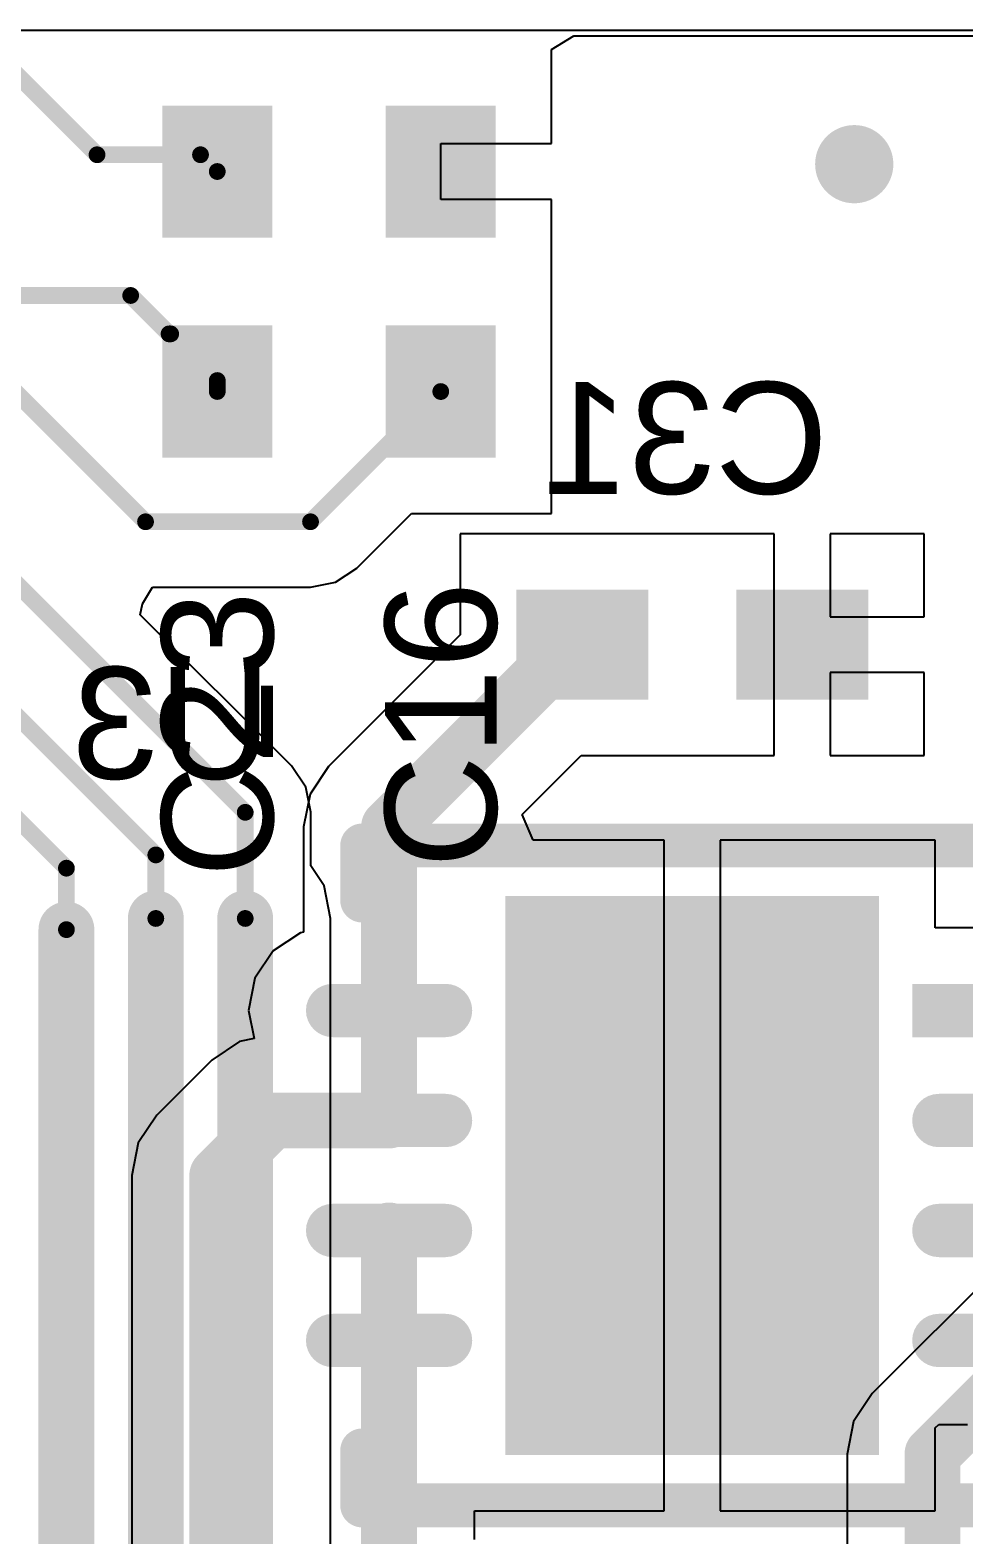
# Model space of a CAD drawing. Header units: millimetres. Extents: x -0.01 to 1.18, y 0.02 to 2.01.
# Drawn here: x 0.7465 to 0.9136, y 0.7607 to 1.03 of the extents above; entities that cross this region are included whole.
import ezdxf

# ---------------------------------------------------------------- set-up
doc = ezdxf.new("R2010")
doc.units = ezdxf.units.MM
doc.header["$MEASUREMENT"] = 0
for name, color, linetype in [('BottomLayer', 5, 'Continuous'), ('BottomOverlay', 54, 'Continuous'), ('BottomPaste', 16, 'Continuous'), ('BottomSolder', 6, 'Continuous'), ('TopLayer', 1, 'Continuous'), ('TopOverlay', 2, 'Continuous'), ('TopPaste', 8, 'Continuous'), ('ViaHoleLayer', 16, 'Continuous')]:
    doc.layers.add(name, color=color, linetype=linetype)
doc.styles.add('Arial', font='arial.ttf', dxfattribs={"height": 0.2})

# ---------------------------------------------------------------- blocks, each defined once
blk = doc.blocks.new('FP_CP_8_21_IPC_C_B_8')
at = {"layer": 'BottomLayer'}
for points in [[(-0.03346, 0.05), (0.03346, 0.05), (0.03346, -0.05), (-0.03346, -0.05)], [(-0.06914, -0.02475), (-0.03937, -0.02475), (-0.03937, -0.0343), (-0.06914, -0.0343)]]:
    blk.add_hatch(color=5, dxfattribs=at).paths.add_polyline_path(points)
h = blk.add_hatch(color=5, dxfattribs=at)
edge = h.paths.add_edge_path()
edge.add_arc((-0.06436, 0.02953), 0.00477, 90, 270)
edge.add_line((-0.06436, 0.02475), (-0.04414, 0.02475))
edge.add_arc((-0.04414, 0.02953), 0.00477, 270, 450)
edge.add_line((-0.04414, 0.0343), (-0.06436, 0.0343))
h = blk.add_hatch(color=5, dxfattribs=at)
edge = h.paths.add_edge_path()
edge.add_arc((0.04414, 0.02953), 0.00477, 90, 270)
edge.add_line((0.04414, 0.02475), (0.06436, 0.02475))
edge.add_arc((0.06436, 0.02953), 0.00477, 270, 450)
edge.add_line((0.06436, 0.0343), (0.04414, 0.0343))
h = blk.add_hatch(color=5, dxfattribs=at)
edge = h.paths.add_edge_path()
edge.add_arc((-0.06436, 0.00984), 0.00477, 90, 270)
edge.add_line((-0.06436, 0.00507), (-0.04414, 0.00507))
edge.add_arc((-0.04414, 0.00984), 0.00477, 270, 450)
edge.add_line((-0.04414, 0.01462), (-0.06436, 0.01462))
h = blk.add_hatch(color=5, dxfattribs=at)
edge = h.paths.add_edge_path()
edge.add_arc((0.04414, 0.00984), 0.00477, 90, 270)
edge.add_line((0.04414, 0.00507), (0.06436, 0.00507))
edge.add_arc((0.06436, 0.00984), 0.00477, 270, 450)
edge.add_line((0.06436, 0.01462), (0.04414, 0.01462))
h = blk.add_hatch(color=5, dxfattribs=at)
edge = h.paths.add_edge_path()
edge.add_arc((-0.06436, -0.00984), 0.00477, 90, 270)
edge.add_line((-0.06436, -0.01462), (-0.04414, -0.01462))
edge.add_arc((-0.04414, -0.00984), 0.00477, 270, 450)
edge.add_line((-0.04414, -0.00507), (-0.06436, -0.00507))
h = blk.add_hatch(color=5, dxfattribs=at)
edge = h.paths.add_edge_path()
edge.add_arc((0.04414, -0.00984), 0.00477, 90, 270)
edge.add_line((0.04414, -0.01462), (0.06436, -0.01462))
edge.add_arc((0.06436, -0.00984), 0.00477, 270, 450)
edge.add_line((0.06436, -0.00507), (0.04414, -0.00507))
h = blk.add_hatch(color=5, dxfattribs=at)
edge = h.paths.add_edge_path()
edge.add_arc((0.04414, -0.02953), 0.00477, 90, 270)
edge.add_line((0.04414, -0.0343), (0.06436, -0.0343))
edge.add_arc((0.06436, -0.02953), 0.00477, 270, 450)
edge.add_line((0.06436, -0.02475), (0.04414, -0.02475))
at = {"layer": 'BottomPaste'}
for points in [[(-0.01889, -0.03543), (0.01889, -0.03543), (0.01889, 0.03543), (-0.01889, 0.03543)], [(-0.06914, -0.02475), (-0.03937, -0.02475), (-0.03937, -0.0343), (-0.06914, -0.0343)]]:
    blk.add_hatch(color=16, dxfattribs=at).paths.add_polyline_path(points)
h = blk.add_hatch(color=16, dxfattribs=at)
edge = h.paths.add_edge_path()
edge.add_arc((-0.06436, 0.02953), 0.00477, 90, 270)
edge.add_line((-0.06436, 0.02475), (-0.04414, 0.02475))
edge.add_arc((-0.04414, 0.02953), 0.00477, 270, 450)
edge.add_line((-0.04414, 0.0343), (-0.06436, 0.0343))
h = blk.add_hatch(color=16, dxfattribs=at)
edge = h.paths.add_edge_path()
edge.add_arc((0.04414, 0.02953), 0.00477, 90, 270)
edge.add_line((0.04414, 0.02475), (0.06436, 0.02475))
edge.add_arc((0.06436, 0.02953), 0.00477, 270, 450)
edge.add_line((0.06436, 0.0343), (0.04414, 0.0343))
h = blk.add_hatch(color=16, dxfattribs=at)
edge = h.paths.add_edge_path()
edge.add_arc((-0.06436, 0.00984), 0.00477, 90, 270)
edge.add_line((-0.06436, 0.00507), (-0.04414, 0.00507))
edge.add_arc((-0.04414, 0.00984), 0.00477, 270, 450)
edge.add_line((-0.04414, 0.01462), (-0.06436, 0.01462))
h = blk.add_hatch(color=16, dxfattribs=at)
edge = h.paths.add_edge_path()
edge.add_arc((0.04414, 0.00984), 0.00477, 90, 270)
edge.add_line((0.04414, 0.00507), (0.06436, 0.00507))
edge.add_arc((0.06436, 0.00984), 0.00477, 270, 450)
edge.add_line((0.06436, 0.01462), (0.04414, 0.01462))
h = blk.add_hatch(color=16, dxfattribs=at)
edge = h.paths.add_edge_path()
edge.add_arc((-0.06436, -0.00984), 0.00477, 90, 270)
edge.add_line((-0.06436, -0.01462), (-0.04414, -0.01462))
edge.add_arc((-0.04414, -0.00984), 0.00477, 270, 450)
edge.add_line((-0.04414, -0.00507), (-0.06436, -0.00507))
h = blk.add_hatch(color=16, dxfattribs=at)
edge = h.paths.add_edge_path()
edge.add_arc((0.04414, -0.00984), 0.00477, 90, 270)
edge.add_line((0.04414, -0.01462), (0.06436, -0.01462))
edge.add_arc((0.06436, -0.00984), 0.00477, 270, 450)
edge.add_line((0.06436, -0.00507), (0.04414, -0.00507))
h = blk.add_hatch(color=16, dxfattribs=at)
edge = h.paths.add_edge_path()
edge.add_arc((0.04414, -0.02953), 0.00477, 90, 270)
edge.add_line((0.04414, -0.0343), (0.06436, -0.0343))
edge.add_arc((0.06436, -0.02953), 0.00477, 270, 450)
edge.add_line((0.06436, -0.02475), (0.04414, -0.02475))
at = {"layer": 'BottomSolder'}
for points in [[(-0.03346, 0.05), (0.03346, 0.05), (0.03346, -0.05), (-0.03346, -0.05)], [(-0.06914, -0.02475), (-0.03937, -0.02475), (-0.03937, -0.0343), (-0.06914, -0.0343)]]:
    blk.add_hatch(color=6, dxfattribs=at).paths.add_polyline_path(points)
h = blk.add_hatch(color=6, dxfattribs=at)
edge = h.paths.add_edge_path()
edge.add_arc((-0.06436, 0.02953), 0.00477, 90, 270)
edge.add_line((-0.06436, 0.02475), (-0.04414, 0.02475))
edge.add_arc((-0.04414, 0.02953), 0.00477, 270, 450)
edge.add_line((-0.04414, 0.0343), (-0.06436, 0.0343))
h = blk.add_hatch(color=6, dxfattribs=at)
edge = h.paths.add_edge_path()
edge.add_arc((0.04414, 0.02953), 0.00477, 90, 270)
edge.add_line((0.04414, 0.02475), (0.06436, 0.02475))
edge.add_arc((0.06436, 0.02953), 0.00477, 270, 450)
edge.add_line((0.06436, 0.0343), (0.04414, 0.0343))
h = blk.add_hatch(color=6, dxfattribs=at)
edge = h.paths.add_edge_path()
edge.add_arc((-0.06436, 0.00984), 0.00477, 90, 270)
edge.add_line((-0.06436, 0.00507), (-0.04414, 0.00507))
edge.add_arc((-0.04414, 0.00984), 0.00477, 270, 450)
edge.add_line((-0.04414, 0.01462), (-0.06436, 0.01462))
h = blk.add_hatch(color=6, dxfattribs=at)
edge = h.paths.add_edge_path()
edge.add_arc((0.04414, 0.00984), 0.00477, 90, 270)
edge.add_line((0.04414, 0.00507), (0.06436, 0.00507))
edge.add_arc((0.06436, 0.00984), 0.00477, 270, 450)
edge.add_line((0.06436, 0.01462), (0.04414, 0.01462))
h = blk.add_hatch(color=6, dxfattribs=at)
edge = h.paths.add_edge_path()
edge.add_arc((-0.06436, -0.00984), 0.00477, 90, 270)
edge.add_line((-0.06436, -0.01462), (-0.04414, -0.01462))
edge.add_arc((-0.04414, -0.00984), 0.00477, 270, 450)
edge.add_line((-0.04414, -0.00507), (-0.06436, -0.00507))
h = blk.add_hatch(color=6, dxfattribs=at)
edge = h.paths.add_edge_path()
edge.add_arc((0.04414, -0.00984), 0.00477, 90, 270)
edge.add_line((0.04414, -0.01462), (0.06436, -0.01462))
edge.add_arc((0.06436, -0.00984), 0.00477, 270, 450)
edge.add_line((0.06436, -0.00507), (0.04414, -0.00507))
h = blk.add_hatch(color=6, dxfattribs=at)
edge = h.paths.add_edge_path()
edge.add_arc((0.04414, -0.02953), 0.00477, 90, 270)
edge.add_line((0.04414, -0.0343), (0.06436, -0.0343))
edge.add_arc((0.06436, -0.02953), 0.00477, 270, 450)
edge.add_line((0.06436, -0.02475), (0.04414, -0.02475))
at = {"layer": 'BottomOverlay', "const_width": 0.00787}
for points in [[(0.05906, 0.05906), (-0.05906, 0.05906)], [(-0.05906, 0.05906), (-0.05906, 0.04921)], [(0.05906, 0.05906), (0.05906, 0.04921)], [(-0.05906, -0.04921), (-0.05906, -0.05906)], [(0.05906, -0.04921), (0.05906, -0.05906)], [(0.05906, -0.05906), (-0.05906, -0.05906)]]:
    blk.add_lwpolyline(points, dxfattribs=at)
at = {"layer": 'BottomOverlay'}
for points, const_width in [([(-0.06102, 0.05906, 1), (-0.05709, 0.05906, 1)], 0.00394), ([(-0.06102, 0.05906, 1), (-0.05709, 0.05906, 1)], 0.00394), ([(0.05709, 0.05906, 1), (0.06102, 0.05906, 1)], 0.00394), ([(0.05709, 0.05906, 1), (0.06102, 0.05906, 1)], 0.00394), ([(-0.06102, 0.04921, 1), (-0.05709, 0.04921, 1)], 0.00394), ([(0.05709, 0.04921, 1), (0.06102, 0.04921, 1)], 0.00394), ([(-0.07996, -0.02953, 1), (-0.08981, -0.02953, 1)], 0.00984), ([(-0.09227, -0.02953, 1), (-0.08735, -0.02953, 1)], 0.00492), ([(-0.08242, -0.02953, 1), (-0.0775, -0.02953, 1)], 0.00492), ([(-0.06102, -0.04921, 1), (-0.05709, -0.04921, 1)], 0.00394), ([(0.05709, -0.04921, 1), (0.06102, -0.04921, 1)], 0.00394), ([(-0.06102, -0.05906, 1), (-0.05709, -0.05906, 1)], 0.00394), ([(-0.06102, -0.05906, 1), (-0.05709, -0.05906, 1)], 0.00394), ([(0.05709, -0.05906, 1), (0.06102, -0.05906, 1)], 0.00394), ([(0.05709, -0.05906, 1), (0.06102, -0.05906, 1)], 0.00394)]:
    blk.add_lwpolyline(points, format="xyb", close=True, dxfattribs=dict(at, const_width=const_width))
blk = doc.blocks.new('0402_B_38')
at = {"layer": 'BottomLayer'}
for points in [[(-0.00787, 0.00984), (-0.00787, -0.00984), (-0.0315, -0.00984), (-0.0315, 0.00984)], [(0.0315, 0.00984), (0.0315, -0.00984), (0.00787, -0.00984), (0.00787, 0.00984)]]:
    blk.add_hatch(color=5, dxfattribs=at).paths.add_polyline_path(points)
at = {"layer": 'BottomPaste'}
for points in [[(-0.00787, 0.00984), (-0.00787, -0.00984), (-0.0315, -0.00984), (-0.0315, 0.00984)], [(0.0315, 0.00984), (0.0315, -0.00984), (0.00787, -0.00984), (0.00787, 0.00984)]]:
    blk.add_hatch(color=16, dxfattribs=at).paths.add_polyline_path(points)
blk = doc.blocks.new('0402_45')
at = {"layer": 'TopLayer'}
for points in [[(-0.0315, -0.00984), (-0.0315, 0.00984), (-0.00787, 0.00984), (-0.00787, -0.00984)], [(0.00787, -0.00984), (0.00787, 0.00984), (0.0315, 0.00984), (0.0315, -0.00984)]]:
    blk.add_hatch(color=1, dxfattribs=at).paths.add_polyline_path(points)
at = {"layer": 'TopPaste'}
for points in [[(-0.0315, -0.00984), (-0.0315, 0.00984), (-0.00787, 0.00984), (-0.00787, -0.00984)], [(0.00787, -0.00984), (0.00787, 0.00984), (0.0315, 0.00984), (0.0315, -0.00984)]]:
    blk.add_hatch(color=8, dxfattribs=at).paths.add_polyline_path(points)
blk = doc.blocks.new('0402_50')
at = {"layer": 'TopLayer'}
for points in [[(-0.0315, -0.00984), (-0.0315, 0.00984), (-0.00787, 0.00984), (-0.00787, -0.00984)], [(0.00787, -0.00984), (0.00787, 0.00984), (0.0315, 0.00984), (0.0315, -0.00984)]]:
    blk.add_hatch(color=1, dxfattribs=at).paths.add_polyline_path(points)
at = {"layer": 'TopPaste'}
for points in [[(-0.0315, -0.00984), (-0.0315, 0.00984), (-0.00787, 0.00984), (-0.00787, -0.00984)], [(0.00787, -0.00984), (0.00787, 0.00984), (0.0315, 0.00984), (0.0315, -0.00984)]]:
    blk.add_hatch(color=8, dxfattribs=at).paths.add_polyline_path(points)

msp = doc.modelspace()

# ---------------------------------------------------------------- hatches: boundary and pattern name
at = {"layer": 'BottomLayer'}
h = msp.add_hatch(color=5, dxfattribs=at)
edge = h.paths.add_edge_path()
edge.add_arc((0.894, 1.006), 0.007, 0, 360)
at = {"layer": 'TopLayer'}
h = msp.add_hatch(color=1, dxfattribs=at)
edge = h.paths.add_edge_path()
edge.add_arc((0.894, 1.006), 0.007, 0, 360)
at = {"layer": 'ViaHoleLayer'}
h = msp.add_hatch(color=16, dxfattribs=at)
edge = h.paths.add_edge_path()
edge.add_arc((0.894, 1.006), 0.005, 0, 360)

# ---------------------------------------------------------------- linework, layer by layer
at = {"layer": 'BottomLayer'}
for p, q in [((0.74351, 1.03), (0.94816, 1.03)), ((0.87969, 0.93984), (0.8235, 0.93984)), ((0.8235, 0.93984), (0.8235, 0.92179)), ((0.87969, 0.92), (0.87969, 0.93984)), ((0.9065, 0.93984), (0.88969, 0.93984)), ((0.88969, 0.93984), (0.88969, 0.925)), ((0.9065, 0.925), (0.9065, 0.93984)), ((0.88969, 0.925), (0.9065, 0.925)), ((0.8235, 0.92179), (0.79993, 0.89821)), ((0.87969, 0.90016), (0.87969, 0.92)), ((0.9065, 0.915), (0.88969, 0.915)), ((0.88969, 0.915), (0.88969, 0.90016)), ((0.9065, 0.90016), (0.9065, 0.915)), ((0.83459, 0.88962), (0.84513, 0.90016)), ((0.84513, 0.90016), (0.87969, 0.90016)), ((0.88969, 0.90016), (0.9065, 0.90016)), ((0.79993, 0.89821), (0.79662, 0.89325)), ((0.79662, 0.89325), (0.79545, 0.8874)), ((0.83651, 0.885), (0.83459, 0.88962)), ((0.79545, 0.8874), (0.79545, 0.86856)), ((0.86, 0.885), (0.83651, 0.885)), ((0.86, 0.825), (0.86, 0.885)), ((0.90846, 0.885), (0.87, 0.885)), ((0.87, 0.885), (0.87, 0.825)), ((0.90846, 0.8693), (0.90846, 0.885)), ((0.79487, 0.86844), (0.78999, 0.86518)), ((0.79545, 0.86856), (0.79487, 0.86844)), ((0.91664, 0.8693), (0.90846, 0.8693)), ((0.78999, 0.86518), (0.78672, 0.86029)), ((0.78672, 0.86029), (0.78557, 0.85453)), ((0.78557, 0.85453), (0.78658, 0.84949)), ((0.78399, 0.84897), (0.77903, 0.84566)), ((0.78658, 0.84949), (0.78399, 0.84897)), ((0.77903, 0.84566), (0.76919, 0.83581)), ((0.76919, 0.83581), (0.76587, 0.83085)), ((0.76587, 0.83085), (0.76471, 0.825)), ((0.76471, 0.825), (0.76471, 0.71586)), ((0.86, 0.765), (0.86, 0.825)), ((0.87, 0.825), (0.87, 0.765)), ((0.90846, 0.77985), (0.90914, 0.78041)), ((0.90846, 0.765), (0.90846, 0.77985)), ((0.90914, 0.78041), (0.91425, 0.78041)), ((0.82604, 0.75984), (0.82604, 0.765)), ((0.82604, 0.765), (0.86, 0.765)), ((0.87, 0.765), (0.90846, 0.765))]:
    msp.add_line(p, q, dxfattribs=at)
at = {"layer": 'BottomLayer', "const_width": 0.01}
for points in [[(0.81075, 0.8874), (0.84335, 0.92)], [(0.84335, 0.92), (0.84531, 0.92)], [(0.81075, 0.85453), (0.81075, 0.8874)], [(0.81075, 0.83484), (0.81075, 0.85453)], [(0.78, 0.825), (0.78984, 0.83484)], [(0.78984, 0.83484), (0.81075, 0.83484)], [(0.78, 0.71586), (0.78, 0.825)], [(0.81075, 0.74457), (0.81075, 0.81516)]]:
    msp.add_lwpolyline(points, dxfattribs=at)
at = {"layer": 'BottomLayer', "const_width": 0.005}
for points in [[(0.84085, 0.92, 1), (0.84585, 0.92, 1)], [(0.84085, 0.92, 1), (0.84585, 0.92, 1)], [(0.84281, 0.92, 1), (0.84781, 0.92, 1)], [(0.80825, 0.8874, 1), (0.81325, 0.8874, 1)], [(0.80825, 0.8874, 1), (0.81325, 0.8874, 1)], [(0.80825, 0.85453, 1), (0.81325, 0.85453, 1)], [(0.80825, 0.85453, 1), (0.81325, 0.85453, 1)], [(0.78734, 0.83484, 1), (0.79234, 0.83484, 1)], [(0.78734, 0.83484, 1), (0.79234, 0.83484, 1)], [(0.80825, 0.83484, 1), (0.81325, 0.83484, 1)], [(0.80825, 0.83484, 1), (0.81325, 0.83484, 1)], [(0.7775, 0.825, 1), (0.7825, 0.825, 1)], [(0.7775, 0.825, 1), (0.7825, 0.825, 1)], [(0.80825, 0.81516, 1), (0.81325, 0.81516, 1)]]:
    msp.add_lwpolyline(points, format="xyb", close=True, dxfattribs=at)
at = {"layer": 'TopLayer'}
for p, q in [((0.83984, 1.0265), (0.84381, 1.029)), ((0.84381, 1.029), (0.97671, 1.029)), ((0.83984, 1.00968), (0.83984, 1.0265)), ((0.82, 0.99969), (0.82, 1.00968)), ((0.82, 1.00968), (0.83984, 1.00968)), ((0.83984, 0.99969), (0.82, 0.99969)), ((0.83984, 0.98287), (0.83984, 0.99969)), ((0.83984, 0.9435), (0.83984, 0.98287)), ((0.80498, 0.93371), (0.81477, 0.9435)), ((0.81477, 0.9435), (0.83984, 0.9435)), ((0.80117, 0.93117), (0.80498, 0.93371)), ((0.76659, 0.92734), (0.76838, 0.93027)), ((0.76838, 0.93027), (0.79669, 0.93027)), ((0.79669, 0.93027), (0.80117, 0.93117)), ((0.76621, 0.92537), (0.76659, 0.92734)), ((0.79329, 0.89829), (0.76621, 0.92537)), ((0.79583, 0.89449), (0.79329, 0.89829)), ((0.79673, 0.89), (0.79583, 0.89449)), ((0.79673, 0.88045), (0.79673, 0.89)), ((0.79913, 0.87685), (0.79673, 0.88045)), ((0.80029, 0.871), (0.79913, 0.87685)), ((0.80029, 0.707), (0.80029, 0.871)), ((0.97671, 0.86547), (0.89719, 0.78595)), ((0.89719, 0.78595), (0.89387, 0.78099)), ((0.89387, 0.78099), (0.89271, 0.77514)), ((0.89271, 0.77514), (0.89271, 0.35703))]:
    msp.add_line(p, q, dxfattribs=at)
for points, const_width in [([(0.74308, 1.02308), (0.75848, 1.00769)], 0.003), ([(0.75848, 1.00769), (0.777, 1.00769)], 0.003), ([(0.777, 1.00769), (0.78, 1.00469)], 0.003), ([(0.66843, 0.98294), (0.769, 0.88237)], 0.003), ([(0.72413, 0.9825), (0.7645, 0.9825)], 0.003), ([(0.7645, 0.9825), (0.77137, 0.97563)], 0.003), ([(0.659, 0.974), (0.753, 0.88)], 0.003), ([(0.73566, 0.9735), (0.76716, 0.942)], 0.003), ([(0.77137, 0.97563), (0.77166, 0.97563)], 0.003), ([(0.77166, 0.97563), (0.78, 0.96728)], 0.003), ([(0.78, 0.96532), (0.78, 0.96728)], 0.003), ([(0.79669, 0.942), (0.82, 0.96531)], 0.003), ([(0.72913, 0.94587), (0.785, 0.89)], 0.003), ([(0.76716, 0.942), (0.79669, 0.942)], 0.003), ([(0.785, 0.871), (0.785, 0.89)], 0.003), ([(0.769, 0.871), (0.769, 0.88237)], 0.003), ([(0.753, 0.869), (0.753, 0.88)], 0.003), ([(0.769, 0.72137), (0.769, 0.871)], 0.01), ([(0.785, 0.707), (0.785, 0.871)], 0.01), ([(0.753, 0.728), (0.753, 0.869)], 0.01), ([(0.908, 0.77514), (0.992, 0.85914)], 0.01), ([(0.908, 0.3507), (0.908, 0.77514)], 0.01)]:
    msp.add_lwpolyline(points, dxfattribs=dict(at, const_width=const_width))
for points, const_width in [([(0.75773, 1.00769, 1), (0.75923, 1.00769, 1)], 0.0015), ([(0.75773, 1.00769, 1), (0.75923, 1.00769, 1)], 0.0015), ([(0.77625, 1.00769, 1), (0.77775, 1.00769, 1)], 0.0015), ([(0.77625, 1.00769, 1), (0.77775, 1.00769, 1)], 0.0015), ([(0.77925, 1.00469, 1), (0.78075, 1.00469, 1)], 0.0015), ([(0.76375, 0.9825, 1), (0.76525, 0.9825, 1)], 0.0015), ([(0.76375, 0.9825, 1), (0.76525, 0.9825, 1)], 0.0015), ([(0.77062, 0.97563, 1), (0.77212, 0.97563, 1)], 0.0015), ([(0.77062, 0.97563, 1), (0.77212, 0.97563, 1)], 0.0015), ([(0.77091, 0.97563, 1), (0.77241, 0.97563, 1)], 0.0015), ([(0.77091, 0.97563, 1), (0.77241, 0.97563, 1)], 0.0015), ([(0.77925, 0.96728, 1), (0.78075, 0.96728, 1)], 0.0015), ([(0.77925, 0.96728, 1), (0.78075, 0.96728, 1)], 0.0015), ([(0.77925, 0.96532, 1), (0.78075, 0.96532, 1)], 0.0015), ([(0.81925, 0.96531, 1), (0.82075, 0.96531, 1)], 0.0015), ([(0.76641, 0.942, 1), (0.76791, 0.942, 1)], 0.0015), ([(0.76641, 0.942, 1), (0.76791, 0.942, 1)], 0.0015), ([(0.79594, 0.942, 1), (0.79744, 0.942, 1)], 0.0015), ([(0.79594, 0.942, 1), (0.79744, 0.942, 1)], 0.0015), ([(0.78425, 0.89, 1), (0.78575, 0.89, 1)], 0.0015), ([(0.78425, 0.89, 1), (0.78575, 0.89, 1)], 0.0015), ([(0.76825, 0.88237, 1), (0.76975, 0.88237, 1)], 0.0015), ([(0.76825, 0.88237, 1), (0.76975, 0.88237, 1)], 0.0015), ([(0.75225, 0.88, 1), (0.75375, 0.88, 1)], 0.0015), ([(0.75225, 0.88, 1), (0.75375, 0.88, 1)], 0.0015), ([(0.7665, 0.871, 1), (0.7715, 0.871, 1)], 0.005), ([(0.7825, 0.871, 1), (0.7875, 0.871, 1)], 0.005), ([(0.7505, 0.869, 1), (0.7555, 0.869, 1)], 0.005), ([(0.75225, 0.869, 1), (0.75375, 0.869, 1)], 0.0015), ([(0.76825, 0.871, 1), (0.76975, 0.871, 1)], 0.0015), ([(0.78425, 0.871, 1), (0.78575, 0.871, 1)], 0.0015), ([(0.9055, 0.77514, 1), (0.9105, 0.77514, 1)], 0.005), ([(0.9055, 0.77514, 1), (0.9105, 0.77514, 1)], 0.005)]:
    msp.add_lwpolyline(points, format="xyb", close=True, dxfattribs=dict(at, const_width=const_width))

# ---------------------------------------------------------------- block references
for name, p, rotation in [('0402_45', (0.78, 0.985), 90), ('0402_50', (0.82, 0.985), 270), ('0402_B_38', (0.865, 0.92), 180), ('FP_CP_8_21_IPC_C_B_8', (0.865, 0.825), 180)]:
    msp.add_blockref(name, p, dxfattribs=dict(rotation=rotation))

# ---------------------------------------------------------------- texts
at = {"layer": 'BottomOverlay', "style": 'Arial', "text_generation_flag": 2}
for s, p in [('C31', (0.88933, 0.947)), ('U3', (0.78966, 0.896))]:
    msp.add_text(s, height=0.02, dxfattribs=at).set_placement(p)
at = {"layer": 'TopOverlay', "style": 'Arial'}
for s, p in [('C16', (0.83, 0.88001)), ('C23', (0.79, 0.87834))]:
    msp.add_text(s, height=0.02, rotation=90, dxfattribs=at).set_placement(p)

doc.saveas('drawing.dxf')
